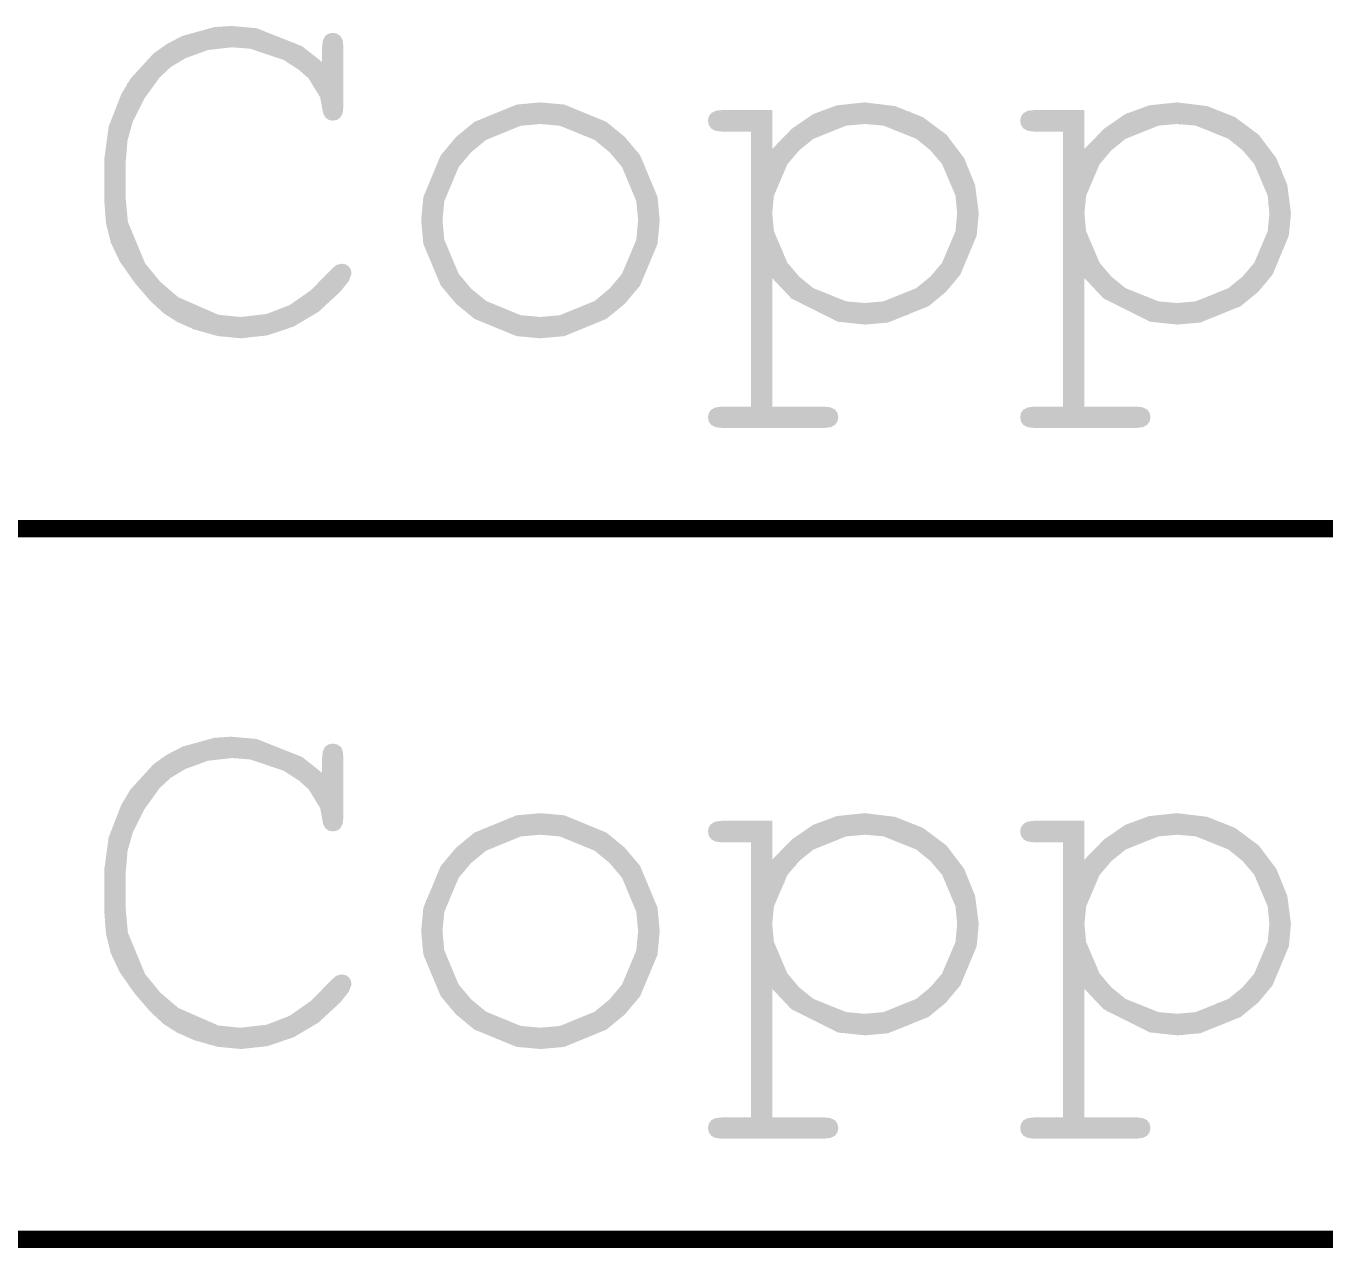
# Model space of a CAD drawing. Extents: x 0 to 8972, y -7 to 3200.
# Drawn here: x 6101.1 to 6396, y 2066 to 2343.6 of the extents above; entities that cross this region are included whole.
import ezdxf

# ---------------------------------------------------------------- set-up
doc = ezdxf.new("R2010")
doc.units = 0
doc.layers.add('DRILL_SYMBOLS', color=255, linetype='CONTINUOUS')

msp = doc.modelspace()

# ---------------------------------------------------------------- hatches: boundary and pattern name
at = {"layer": 'DRILL_SYMBOLS'}
for points in [[(6168.277953, 2335.377992), (6168.277953, 2338.780551), (6168.44374, 2340.265591), (6168.941142, 2341.260433), (6169.71252, 2341.822717), (6170.700118, 2342.010157), (6171.687756, 2341.822717), (6172.459094, 2341.260433), (6172.956496, 2340.265591), (6173.122323, 2338.780551), (6173.122323, 2325.343228), (6172.956496, 2323.814921), (6172.459094, 2322.805709), (6171.687756, 2322.243386), (6170.700118, 2322.055984), (6169.799016, 2322.228976), (6169.056496, 2322.748031), (6168.530236, 2323.656339), (6168.277953, 2324.997205), (6167.841811, 2327.350906), (6165.217756, 2331.647402), (6163.029882, 2333.590197), (6159.569606, 2335.835748), (6151.957047, 2338.402087), (6147.804724, 2338.722913), (6142.369252, 2338.102953), (6137.250945, 2336.243031), (6133.934843, 2334.253386), (6131.368504, 2331.860039), (6127.951496, 2327.116614), (6125.313031, 2321.882953), (6124.101929, 2317.586457), (6123.698268, 2312.770945), (6123.698268, 2304.293307), (6124.188465, 2299.05063), (6128.110079, 2289.635866), (6131.541496, 2285.463701), (6135.621732, 2281.969213), (6144.73374, 2277.975512), (6149.765551, 2277.476299), (6155.669606, 2278.153898), (6160.924882, 2280.186811), (6165.776457, 2283.589409), (6170.469449, 2288.376102), (6171.50752, 2289.284409), (6172.660945, 2289.587205), (6173.59811, 2289.428583), (6174.333386, 2288.952795), (6174.809173, 2288.231929), (6174.967795, 2287.338031), (6174.347835, 2285.665551), (6172.487913, 2283.301063), (6167.463346, 2278.651339), (6161.847638, 2275.313622), (6155.900315, 2273.303031), (6149.880906, 2272.632835), (6144.589567, 2273.137205), (6139.211772, 2274.650394), (6135.419882, 2276.337283), (6132.348898, 2278.283661), (6129.328386, 2281.073504), (6125.687913, 2285.290709), (6122.364606, 2290.034134), (6120.295669, 2294.402717), (6119.214331, 2298.792913), (6118.853898, 2303.60126), (6118.853898, 2313.462992), (6119.812677, 2320.693504), (6122.689016, 2328.082598), (6124.783189, 2331.600512), (6130.03126, 2337.33878), (6133.185118, 2339.559134), (6136.585906, 2341.312677), (6143.809213, 2343.316772), (6147.631732, 2343.567244), (6153.420433, 2343.055433), (6163.743543, 2338.960787)], [(6244.922717, 2299.39126), (6244.427126, 2294.056693), (6240.462244, 2284.598661), (6240.020669, 2299.39126), (6239.615197, 2303.777874), (6236.371181, 2311.534606), (6233.532677, 2314.904764), (6230.11748, 2317.705433), (6222.259803, 2320.906142), (6217.817362, 2321.30626), (6213.374882, 2320.90437), (6205.517205, 2317.689213), (6202.102008, 2314.875945), (6199.263504, 2311.496772), (6196.019488, 2303.754449), (6195.614016, 2299.39126), (6196.019488, 2295.051535), (6199.263504, 2287.323622), (6202.102008, 2283.935433), (6205.517205, 2281.109567), (6213.374882, 2277.879961), (6217.817362, 2277.476299), (6222.259803, 2277.878189), (6230.11748, 2281.093346), (6233.532677, 2283.906614), (6236.371181, 2287.285748), (6239.615197, 2295.02811), (6240.020669, 2299.39126), (6240.462244, 2284.598661), (6236.992953, 2280.475157), (6232.824409, 2277.044134), (6223.265433, 2273.122953), (6217.875, 2272.632835), (6212.435906, 2273.124764), (6202.833701, 2277.060354), (6198.670551, 2280.504016), (6195.213898, 2284.636496), (6191.263465, 2294.080118), (6190.769646, 2299.39126), (6191.263465, 2304.727638), (6195.213898, 2314.200118), (6198.670551, 2318.336181), (6202.833701, 2321.780236), (6212.435906, 2325.716299), (6217.875, 2326.208307), (6223.265433, 2325.718071), (6232.824409, 2321.796457), (6236.992953, 2318.365039), (6240.462244, 2314.237953), (6244.427126, 2304.751063)], [(6270.470984, 2324.47815), (6270.470984, 2315.654488), (6274.954882, 2320.25374), (6279.756024, 2323.555433), (6285.162677, 2325.545079), (6291.463228, 2326.208307), (6298.340512, 2325.372047), (6304.669882, 2322.863386), (6310.040512, 2318.862441), (6314.041417, 2313.549488), (6316.528504, 2307.429173), (6317.35752, 2301.006063), (6316.890748, 2295.976063), (6313.156535, 2287.051457), (6312.455472, 2301.006063), (6312.075197, 2305.037638), (6309.033071, 2312.203228), (6306.371181, 2315.337283), (6303.161417, 2317.948701), (6295.736299, 2320.933189), (6291.520906, 2321.30626), (6287.278465, 2320.931378), (6279.810079, 2317.93248), (6276.584094, 2315.308465), (6273.909606, 2312.165394), (6270.853031, 2305.014173), (6270.470984, 2301.006063), (6270.853031, 2296.972677), (6273.909606, 2289.792638), (6276.584094, 2286.645984), (6279.810079, 2284.021929), (6287.278465, 2281.023031), (6291.520906, 2280.648189), (6295.712874, 2281.02126), (6303.123583, 2284.005709), (6306.342362, 2286.617126), (6309.01685, 2289.754803), (6312.073425, 2296.949252), (6312.455472, 2301.006063), (6313.156535, 2287.051457), (6309.889134, 2283.15689), (6305.940472, 2279.914685), (6296.756339, 2276.209331), (6291.520906, 2275.746142), (6285.339291, 2276.405748), (6274.814331, 2281.682677), (6270.470984, 2286.299961), (6270.470984, 2257.119331), (6282.235866, 2257.119331), (6283.720906, 2256.953504), (6284.715709, 2256.456102), (6285.278031, 2255.684764), (6285.465433, 2254.697126), (6285.278031, 2253.745551), (6284.715709, 2252.967008), (6283.720906, 2252.447953), (6282.235866, 2252.274961), (6259.109803, 2252.274961), (6257.624764, 2252.440748), (6256.629921, 2252.93815), (6256.067638, 2253.709528), (6255.880197, 2254.697126), (6256.067638, 2255.684764), (6256.629921, 2256.456102), (6257.624764, 2256.953504), (6259.109803, 2257.119331), (6265.626614, 2257.119331), (6265.626614, 2319.576102), (6259.109803, 2319.576102), (6257.624764, 2319.749134), (6256.629921, 2320.268189), (6256.067638, 2321.061142), (6255.880197, 2322.055984), (6256.067638, 2323.007559), (6256.629921, 2323.786102), (6257.624764, 2324.305157), (6259.109803, 2324.47815)], [(6341.348661, 2324.47815), (6341.348661, 2315.654488), (6345.832559, 2320.25374), (6350.633701, 2323.555433), (6356.040354, 2325.545079), (6362.340906, 2326.208307), (6369.218189, 2325.372047), (6375.547559, 2322.863386), (6380.918189, 2318.862441), (6384.919094, 2313.549488), (6387.406181, 2307.429173), (6388.235197, 2301.006063), (6387.768425, 2295.976063), (6384.034213, 2287.051457), (6383.33315, 2301.006063), (6382.952874, 2305.037638), (6379.910748, 2312.203228), (6377.248858, 2315.337283), (6374.039094, 2317.948701), (6366.613976, 2320.933189), (6362.398583, 2321.30626), (6358.156142, 2320.931378), (6350.687756, 2317.93248), (6347.461772, 2315.308465), (6344.787283, 2312.165394), (6341.730709, 2305.014173), (6341.348661, 2301.006063), (6341.730709, 2296.972677), (6344.787283, 2289.792638), (6347.461772, 2286.645984), (6350.687756, 2284.021929), (6358.156142, 2281.023031), (6362.398583, 2280.648189), (6366.590551, 2281.02126), (6374.00126, 2284.005709), (6377.220039, 2286.617126), (6379.894528, 2289.754803), (6382.951102, 2296.949252), (6383.33315, 2301.006063), (6384.034213, 2287.051457), (6380.766811, 2283.15689), (6376.81815, 2279.914685), (6367.634016, 2276.209331), (6362.398583, 2275.746142), (6356.216969, 2276.405748), (6345.692008, 2281.682677), (6341.348661, 2286.299961), (6341.348661, 2257.119331), (6353.113543, 2257.119331), (6354.598583, 2256.953504), (6355.593386, 2256.456102), (6356.155669, 2255.684764), (6356.34311, 2254.697126), (6356.155669, 2253.745551), (6355.593386, 2252.967008), (6354.598583, 2252.447953), (6353.113543, 2252.274961), (6329.98748, 2252.274961), (6328.502441, 2252.440748), (6327.507598, 2252.93815), (6326.945315, 2253.709528), (6326.757874, 2254.697126), (6326.945315, 2255.684764), (6327.507598, 2256.456102), (6328.502441, 2256.953504), (6329.98748, 2257.119331), (6336.504291, 2257.119331), (6336.504291, 2319.576102), (6329.98748, 2319.576102), (6328.502441, 2319.749134), (6327.507598, 2320.268189), (6326.945315, 2321.061142), (6326.757874, 2322.055984), (6326.945315, 2323.007559), (6327.507598, 2323.786102), (6328.502441, 2324.305157), (6329.98748, 2324.47815)], [(6168.277953, 2173.960669), (6168.277953, 2177.363228), (6168.44374, 2178.848268), (6168.941142, 2179.84311), (6169.71252, 2180.405394), (6170.700118, 2180.592835), (6171.687756, 2180.405394), (6172.459094, 2179.84311), (6172.956496, 2178.848268), (6173.122323, 2177.363228), (6173.122323, 2163.925906), (6172.956496, 2162.397598), (6172.459094, 2161.388386), (6171.687756, 2160.826063), (6170.700118, 2160.638661), (6169.799016, 2160.811654), (6169.056496, 2161.330709), (6168.530236, 2162.239016), (6168.277953, 2163.579882), (6167.841811, 2165.933583), (6165.217756, 2170.230079), (6163.029882, 2172.172874), (6159.569606, 2174.418425), (6151.957047, 2176.984764), (6147.804724, 2177.305591), (6142.369252, 2176.68563), (6137.250945, 2174.825709), (6133.934843, 2172.836063), (6131.368504, 2170.442717), (6127.951496, 2165.699291), (6125.313031, 2160.46563), (6124.101929, 2156.169134), (6123.698268, 2151.353622), (6123.698268, 2142.875984), (6124.188465, 2137.633307), (6128.110079, 2128.218543), (6131.541496, 2124.046378), (6135.621732, 2120.55189), (6144.73374, 2116.558189), (6149.765551, 2116.058976), (6155.669606, 2116.736575), (6160.924882, 2118.769488), (6165.776457, 2122.172087), (6170.469449, 2126.95878), (6171.50752, 2127.867087), (6172.660945, 2128.169882), (6173.59811, 2128.01126), (6174.333386, 2127.535472), (6174.809173, 2126.814606), (6174.967795, 2125.920709), (6174.347835, 2124.248228), (6172.487913, 2121.88374), (6167.463346, 2117.234016), (6161.847638, 2113.896299), (6155.900315, 2111.885709), (6149.880906, 2111.215512), (6144.589567, 2111.719882), (6139.211772, 2113.233071), (6135.419882, 2114.919961), (6132.348898, 2116.866339), (6129.328386, 2119.656181), (6125.687913, 2123.873386), (6122.364606, 2128.616811), (6120.295669, 2132.985394), (6119.214331, 2137.375591), (6118.853898, 2142.183937), (6118.853898, 2152.045669), (6119.812677, 2159.276181), (6122.689016, 2166.665276), (6124.783189, 2170.183189), (6130.03126, 2175.921457), (6133.185118, 2178.141811), (6136.585906, 2179.895354), (6143.809213, 2181.899449), (6147.631732, 2182.149921), (6153.420433, 2181.63811), (6163.743543, 2177.543465)], [(6244.922717, 2137.973937), (6244.427126, 2132.63937), (6240.462244, 2123.181339), (6240.020669, 2137.973937), (6239.615197, 2142.360551), (6236.371181, 2150.117283), (6233.532677, 2153.487441), (6230.11748, 2156.28811), (6222.259803, 2159.488819), (6217.817362, 2159.888937), (6213.374882, 2159.487047), (6205.517205, 2156.27189), (6202.102008, 2153.458622), (6199.263504, 2150.079449), (6196.019488, 2142.337126), (6195.614016, 2137.973937), (6196.019488, 2133.634213), (6199.263504, 2125.906299), (6202.102008, 2122.51811), (6205.517205, 2119.692244), (6213.374882, 2116.462638), (6217.817362, 2116.058976), (6222.259803, 2116.460866), (6230.11748, 2119.676024), (6233.532677, 2122.489291), (6236.371181, 2125.868425), (6239.615197, 2133.610787), (6240.020669, 2137.973937), (6240.462244, 2123.181339), (6236.992953, 2119.057835), (6232.824409, 2115.626811), (6223.265433, 2111.70563), (6217.875, 2111.215512), (6212.435906, 2111.707441), (6202.833701, 2115.643031), (6198.670551, 2119.086693), (6195.213898, 2123.219173), (6191.263465, 2132.662795), (6190.769646, 2137.973937), (6191.263465, 2143.310315), (6195.213898, 2152.782795), (6198.670551, 2156.918858), (6202.833701, 2160.362913), (6212.435906, 2164.298976), (6217.875, 2164.790984), (6223.265433, 2164.300748), (6232.824409, 2160.379134), (6236.992953, 2156.947717), (6240.462244, 2152.82063), (6244.427126, 2143.33374)], [(6270.470984, 2163.060827), (6270.470984, 2154.237165), (6274.954882, 2158.836417), (6279.756024, 2162.13811), (6285.162677, 2164.127756), (6291.463228, 2164.790984), (6298.340512, 2163.954724), (6304.669882, 2161.446063), (6310.040512, 2157.445118), (6314.041417, 2152.132165), (6316.528504, 2146.01185), (6317.35752, 2139.58874), (6316.890748, 2134.55874), (6313.156535, 2125.634134), (6312.455472, 2139.58874), (6312.075197, 2143.620315), (6309.033071, 2150.785906), (6306.371181, 2153.919961), (6303.161417, 2156.531378), (6295.736299, 2159.515866), (6291.520906, 2159.888937), (6287.278465, 2159.514055), (6279.810079, 2156.515157), (6276.584094, 2153.891142), (6273.909606, 2150.748071), (6270.853031, 2143.59685), (6270.470984, 2139.58874), (6270.853031, 2135.555354), (6273.909606, 2128.375315), (6276.584094, 2125.228661), (6279.810079, 2122.604606), (6287.278465, 2119.605709), (6291.520906, 2119.230866), (6295.712874, 2119.603937), (6303.123583, 2122.588386), (6306.342362, 2125.199803), (6309.01685, 2128.33748), (6312.073425, 2135.531929), (6312.455472, 2139.58874), (6313.156535, 2125.634134), (6309.889134, 2121.739567), (6305.940472, 2118.497362), (6296.756339, 2114.792008), (6291.520906, 2114.328819), (6285.339291, 2114.988425), (6274.814331, 2120.265354), (6270.470984, 2124.882638), (6270.470984, 2095.702008), (6282.235866, 2095.702008), (6283.720906, 2095.536181), (6284.715709, 2095.03878), (6285.278031, 2094.267441), (6285.465433, 2093.279803), (6285.278031, 2092.328228), (6284.715709, 2091.549685), (6283.720906, 2091.03063), (6282.235866, 2090.857638), (6259.109803, 2090.857638), (6257.624764, 2091.023425), (6256.629921, 2091.520827), (6256.067638, 2092.292205), (6255.880197, 2093.279803), (6256.067638, 2094.267441), (6256.629921, 2095.03878), (6257.624764, 2095.536181), (6259.109803, 2095.702008), (6265.626614, 2095.702008), (6265.626614, 2158.15878), (6259.109803, 2158.15878), (6257.624764, 2158.331811), (6256.629921, 2158.850866), (6256.067638, 2159.643819), (6255.880197, 2160.638661), (6256.067638, 2161.590236), (6256.629921, 2162.36878), (6257.624764, 2162.887835), (6259.109803, 2163.060827)], [(6341.348661, 2163.060827), (6341.348661, 2154.237165), (6345.832559, 2158.836417), (6350.633701, 2162.13811), (6356.040354, 2164.127756), (6362.340906, 2164.790984), (6369.218189, 2163.954724), (6375.547559, 2161.446063), (6380.918189, 2157.445118), (6384.919094, 2152.132165), (6387.406181, 2146.01185), (6388.235197, 2139.58874), (6387.768425, 2134.55874), (6384.034213, 2125.634134), (6383.33315, 2139.58874), (6382.952874, 2143.620315), (6379.910748, 2150.785906), (6377.248858, 2153.919961), (6374.039094, 2156.531378), (6366.613976, 2159.515866), (6362.398583, 2159.888937), (6358.156142, 2159.514055), (6350.687756, 2156.515157), (6347.461772, 2153.891142), (6344.787283, 2150.748071), (6341.730709, 2143.59685), (6341.348661, 2139.58874), (6341.730709, 2135.555354), (6344.787283, 2128.375315), (6347.461772, 2125.228661), (6350.687756, 2122.604606), (6358.156142, 2119.605709), (6362.398583, 2119.230866), (6366.590551, 2119.603937), (6374.00126, 2122.588386), (6377.220039, 2125.199803), (6379.894528, 2128.33748), (6382.951102, 2135.531929), (6383.33315, 2139.58874), (6384.034213, 2125.634134), (6380.766811, 2121.739567), (6376.81815, 2118.497362), (6367.634016, 2114.792008), (6362.398583, 2114.328819), (6356.216969, 2114.988425), (6345.692008, 2120.265354), (6341.348661, 2124.882638), (6341.348661, 2095.702008), (6353.113543, 2095.702008), (6354.598583, 2095.536181), (6355.593386, 2095.03878), (6356.155669, 2094.267441), (6356.34311, 2093.279803), (6356.155669, 2092.328228), (6355.593386, 2091.549685), (6354.598583, 2091.03063), (6353.113543, 2090.857638), (6329.98748, 2090.857638), (6328.502441, 2091.023425), (6327.507598, 2091.520827), (6326.945315, 2092.292205), (6326.757874, 2093.279803), (6326.945315, 2094.267441), (6327.507598, 2095.03878), (6328.502441, 2095.536181), (6329.98748, 2095.702008), (6336.504291, 2095.702008), (6336.504291, 2158.15878), (6329.98748, 2158.15878), (6328.502441, 2158.331811), (6327.507598, 2158.850866), (6326.945315, 2159.643819), (6326.757874, 2160.638661), (6326.945315, 2161.590236), (6327.507598, 2162.36878), (6328.502441, 2162.887835), (6329.98748, 2163.060827)]]:
    msp.add_hatch(color=7, dxfattribs=at).paths.add_polyline_path(points)

# ---------------------------------------------------------------- linework, layer by layer
at = {"layer": 'DRILL_SYMBOLS', "color": 7}
for points, const_width in [([(6168.277953, 2335.377992), (6168.277953, 2338.780551), (6168.44374, 2340.265591), (6168.941142, 2341.260433), (6169.71252, 2341.822717), (6170.700118, 2342.010157), (6171.687756, 2341.822717), (6172.459094, 2341.260433), (6172.956496, 2340.265591), (6173.122323, 2338.780551), (6173.122323, 2325.343228), (6172.956496, 2323.814921), (6172.459094, 2322.805709), (6171.687756, 2322.243386), (6170.700118, 2322.055984), (6169.799016, 2322.228976), (6169.056496, 2322.748031), (6168.530236, 2323.656339), (6168.277953, 2324.997205), (6167.841811, 2327.350906), (6165.217756, 2331.647402), (6163.029882, 2333.590197), (6159.569606, 2335.835748), (6151.957047, 2338.402087), (6147.804724, 2338.722913), (6142.369252, 2338.102953), (6137.250945, 2336.243031), (6133.934843, 2334.253386), (6131.368504, 2331.860039), (6127.951496, 2327.116614), (6125.313031, 2321.882953), (6124.101929, 2317.586457), (6123.698268, 2312.770945), (6123.698268, 2304.293307), (6124.188465, 2299.05063), (6128.110079, 2289.635866), (6131.541496, 2285.463701), (6135.621732, 2281.969213), (6144.73374, 2277.975512), (6149.765551, 2277.476299), (6155.669606, 2278.153898), (6160.924882, 2280.186811), (6165.776457, 2283.589409), (6170.469449, 2288.376102), (6171.50752, 2289.284409), (6172.660945, 2289.587205), (6173.59811, 2289.428583), (6174.333386, 2288.952795), (6174.809173, 2288.231929), (6174.967795, 2287.338031), (6174.347835, 2285.665551), (6172.487913, 2283.301063), (6167.463346, 2278.651339), (6161.847638, 2275.313622), (6155.900315, 2273.303031), (6149.880906, 2272.632835), (6144.589567, 2273.137205), (6139.211772, 2274.650394), (6135.419882, 2276.337283), (6132.348898, 2278.283661), (6129.328386, 2281.073504), (6125.687913, 2285.290709), (6122.364606, 2290.034134), (6120.295669, 2294.402717), (6119.214331, 2298.792913), (6118.853898, 2303.60126), (6118.853898, 2313.462992), (6119.812677, 2320.693504), (6122.689016, 2328.082598), (6124.783189, 2331.600512), (6130.03126, 2337.33878), (6133.185118, 2339.559134), (6136.585906, 2341.312677), (6143.809213, 2343.316772), (6147.631732, 2343.567244), (6153.420433, 2343.055433), (6163.743543, 2338.960787), (6168.277953, 2335.377992)], 0.000039), ([(6244.922717, 2299.39126), (6244.427126, 2294.056693), (6240.462244, 2284.598661), (6240.020669, 2299.39126), (6239.615197, 2303.777874), (6236.371181, 2311.534606), (6233.532677, 2314.904764), (6230.11748, 2317.705433), (6222.259803, 2320.906142), (6217.817362, 2321.30626), (6213.374882, 2320.90437), (6205.517205, 2317.689213), (6202.102008, 2314.875945), (6199.263504, 2311.496772), (6196.019488, 2303.754449), (6195.614016, 2299.39126), (6196.019488, 2295.051535), (6199.263504, 2287.323622), (6202.102008, 2283.935433), (6205.517205, 2281.109567), (6213.374882, 2277.879961), (6217.817362, 2277.476299), (6222.259803, 2277.878189), (6230.11748, 2281.093346), (6233.532677, 2283.906614), (6236.371181, 2287.285748), (6239.615197, 2295.02811), (6240.020669, 2299.39126), (6240.462244, 2284.598661), (6236.992953, 2280.475157), (6232.824409, 2277.044134), (6223.265433, 2273.122953), (6217.875, 2272.632835), (6212.435906, 2273.124764), (6202.833701, 2277.060354), (6198.670551, 2280.504016), (6195.213898, 2284.636496), (6191.263465, 2294.080118), (6190.769646, 2299.39126), (6191.263465, 2304.727638), (6195.213898, 2314.200118), (6198.670551, 2318.336181), (6202.833701, 2321.780236), (6212.435906, 2325.716299), (6217.875, 2326.208307), (6223.265433, 2325.718071), (6232.824409, 2321.796457), (6236.992953, 2318.365039), (6240.462244, 2314.237953), (6244.427126, 2304.751063), (6244.922717, 2299.39126)], 0.000039), ([(6270.470984, 2324.47815), (6270.470984, 2315.654488), (6274.954882, 2320.25374), (6279.756024, 2323.555433), (6285.162677, 2325.545079), (6291.463228, 2326.208307), (6298.340512, 2325.372047), (6304.669882, 2322.863386), (6310.040512, 2318.862441), (6314.041417, 2313.549488), (6316.528504, 2307.429173), (6317.35752, 2301.006063), (6316.890748, 2295.976063), (6313.156535, 2287.051457), (6312.455472, 2301.006063), (6312.075197, 2305.037638), (6309.033071, 2312.203228), (6306.371181, 2315.337283), (6303.161417, 2317.948701), (6295.736299, 2320.933189), (6291.520906, 2321.30626), (6287.278465, 2320.931378), (6279.810079, 2317.93248), (6276.584094, 2315.308465), (6273.909606, 2312.165394), (6270.853031, 2305.014173), (6270.470984, 2301.006063), (6270.853031, 2296.972677), (6273.909606, 2289.792638), (6276.584094, 2286.645984), (6279.810079, 2284.021929), (6287.278465, 2281.023031), (6291.520906, 2280.648189), (6295.712874, 2281.02126), (6303.123583, 2284.005709), (6306.342362, 2286.617126), (6309.01685, 2289.754803), (6312.073425, 2296.949252), (6312.455472, 2301.006063), (6313.156535, 2287.051457), (6309.889134, 2283.15689), (6305.940472, 2279.914685), (6296.756339, 2276.209331), (6291.520906, 2275.746142), (6285.339291, 2276.405748), (6274.814331, 2281.682677), (6270.470984, 2286.299961), (6270.470984, 2257.119331), (6282.235866, 2257.119331), (6283.720906, 2256.953504), (6284.715709, 2256.456102), (6285.278031, 2255.684764), (6285.465433, 2254.697126), (6285.278031, 2253.745551), (6284.715709, 2252.967008), (6283.720906, 2252.447953), (6282.235866, 2252.274961), (6259.109803, 2252.274961), (6257.624764, 2252.440748), (6256.629921, 2252.93815), (6256.067638, 2253.709528), (6255.880197, 2254.697126), (6256.067638, 2255.684764), (6256.629921, 2256.456102), (6257.624764, 2256.953504), (6259.109803, 2257.119331), (6265.626614, 2257.119331), (6265.626614, 2319.576102), (6259.109803, 2319.576102), (6257.624764, 2319.749134), (6256.629921, 2320.268189), (6256.067638, 2321.061142), (6255.880197, 2322.055984), (6256.067638, 2323.007559), (6256.629921, 2323.786102), (6257.624764, 2324.305157), (6259.109803, 2324.47815), (6270.470984, 2324.47815)], 0.000039), ([(6341.348661, 2324.47815), (6341.348661, 2315.654488), (6345.832559, 2320.25374), (6350.633701, 2323.555433), (6356.040354, 2325.545079), (6362.340906, 2326.208307), (6369.218189, 2325.372047), (6375.547559, 2322.863386), (6380.918189, 2318.862441), (6384.919094, 2313.549488), (6387.406181, 2307.429173), (6388.235197, 2301.006063), (6387.768425, 2295.976063), (6384.034213, 2287.051457), (6383.33315, 2301.006063), (6382.952874, 2305.037638), (6379.910748, 2312.203228), (6377.248858, 2315.337283), (6374.039094, 2317.948701), (6366.613976, 2320.933189), (6362.398583, 2321.30626), (6358.156142, 2320.931378), (6350.687756, 2317.93248), (6347.461772, 2315.308465), (6344.787283, 2312.165394), (6341.730709, 2305.014173), (6341.348661, 2301.006063), (6341.730709, 2296.972677), (6344.787283, 2289.792638), (6347.461772, 2286.645984), (6350.687756, 2284.021929), (6358.156142, 2281.023031), (6362.398583, 2280.648189), (6366.590551, 2281.02126), (6374.00126, 2284.005709), (6377.220039, 2286.617126), (6379.894528, 2289.754803), (6382.951102, 2296.949252), (6383.33315, 2301.006063), (6384.034213, 2287.051457), (6380.766811, 2283.15689), (6376.81815, 2279.914685), (6367.634016, 2276.209331), (6362.398583, 2275.746142), (6356.216969, 2276.405748), (6345.692008, 2281.682677), (6341.348661, 2286.299961), (6341.348661, 2257.119331), (6353.113543, 2257.119331), (6354.598583, 2256.953504), (6355.593386, 2256.456102), (6356.155669, 2255.684764), (6356.34311, 2254.697126), (6356.155669, 2253.745551), (6355.593386, 2252.967008), (6354.598583, 2252.447953), (6353.113543, 2252.274961), (6329.98748, 2252.274961), (6328.502441, 2252.440748), (6327.507598, 2252.93815), (6326.945315, 2253.709528), (6326.757874, 2254.697126), (6326.945315, 2255.684764), (6327.507598, 2256.456102), (6328.502441, 2256.953504), (6329.98748, 2257.119331), (6336.504291, 2257.119331), (6336.504291, 2319.576102), (6329.98748, 2319.576102), (6328.502441, 2319.749134), (6327.507598, 2320.268189), (6326.945315, 2321.061142), (6326.757874, 2322.055984), (6326.945315, 2323.007559), (6327.507598, 2323.786102), (6328.502441, 2324.305157), (6329.98748, 2324.47815), (6341.348661, 2324.47815)], 0.000039), ([(2804.212598, 2229.409449), (8969.797402, 2229.409449)], 3.937008), ([(6168.277953, 2173.960669), (6168.277953, 2177.363228), (6168.44374, 2178.848268), (6168.941142, 2179.84311), (6169.71252, 2180.405394), (6170.700118, 2180.592835), (6171.687756, 2180.405394), (6172.459094, 2179.84311), (6172.956496, 2178.848268), (6173.122323, 2177.363228), (6173.122323, 2163.925906), (6172.956496, 2162.397598), (6172.459094, 2161.388386), (6171.687756, 2160.826063), (6170.700118, 2160.638661), (6169.799016, 2160.811654), (6169.056496, 2161.330709), (6168.530236, 2162.239016), (6168.277953, 2163.579882), (6167.841811, 2165.933583), (6165.217756, 2170.230079), (6163.029882, 2172.172874), (6159.569606, 2174.418425), (6151.957047, 2176.984764), (6147.804724, 2177.305591), (6142.369252, 2176.68563), (6137.250945, 2174.825709), (6133.934843, 2172.836063), (6131.368504, 2170.442717), (6127.951496, 2165.699291), (6125.313031, 2160.46563), (6124.101929, 2156.169134), (6123.698268, 2151.353622), (6123.698268, 2142.875984), (6124.188465, 2137.633307), (6128.110079, 2128.218543), (6131.541496, 2124.046378), (6135.621732, 2120.55189), (6144.73374, 2116.558189), (6149.765551, 2116.058976), (6155.669606, 2116.736575), (6160.924882, 2118.769488), (6165.776457, 2122.172087), (6170.469449, 2126.95878), (6171.50752, 2127.867087), (6172.660945, 2128.169882), (6173.59811, 2128.01126), (6174.333386, 2127.535472), (6174.809173, 2126.814606), (6174.967795, 2125.920709), (6174.347835, 2124.248228), (6172.487913, 2121.88374), (6167.463346, 2117.234016), (6161.847638, 2113.896299), (6155.900315, 2111.885709), (6149.880906, 2111.215512), (6144.589567, 2111.719882), (6139.211772, 2113.233071), (6135.419882, 2114.919961), (6132.348898, 2116.866339), (6129.328386, 2119.656181), (6125.687913, 2123.873386), (6122.364606, 2128.616811), (6120.295669, 2132.985394), (6119.214331, 2137.375591), (6118.853898, 2142.183937), (6118.853898, 2152.045669), (6119.812677, 2159.276181), (6122.689016, 2166.665276), (6124.783189, 2170.183189), (6130.03126, 2175.921457), (6133.185118, 2178.141811), (6136.585906, 2179.895354), (6143.809213, 2181.899449), (6147.631732, 2182.149921), (6153.420433, 2181.63811), (6163.743543, 2177.543465), (6168.277953, 2173.960669)], 0.000039), ([(6244.922717, 2137.973937), (6244.427126, 2132.63937), (6240.462244, 2123.181339), (6240.020669, 2137.973937), (6239.615197, 2142.360551), (6236.371181, 2150.117283), (6233.532677, 2153.487441), (6230.11748, 2156.28811), (6222.259803, 2159.488819), (6217.817362, 2159.888937), (6213.374882, 2159.487047), (6205.517205, 2156.27189), (6202.102008, 2153.458622), (6199.263504, 2150.079449), (6196.019488, 2142.337126), (6195.614016, 2137.973937), (6196.019488, 2133.634213), (6199.263504, 2125.906299), (6202.102008, 2122.51811), (6205.517205, 2119.692244), (6213.374882, 2116.462638), (6217.817362, 2116.058976), (6222.259803, 2116.460866), (6230.11748, 2119.676024), (6233.532677, 2122.489291), (6236.371181, 2125.868425), (6239.615197, 2133.610787), (6240.020669, 2137.973937), (6240.462244, 2123.181339), (6236.992953, 2119.057835), (6232.824409, 2115.626811), (6223.265433, 2111.70563), (6217.875, 2111.215512), (6212.435906, 2111.707441), (6202.833701, 2115.643031), (6198.670551, 2119.086693), (6195.213898, 2123.219173), (6191.263465, 2132.662795), (6190.769646, 2137.973937), (6191.263465, 2143.310315), (6195.213898, 2152.782795), (6198.670551, 2156.918858), (6202.833701, 2160.362913), (6212.435906, 2164.298976), (6217.875, 2164.790984), (6223.265433, 2164.300748), (6232.824409, 2160.379134), (6236.992953, 2156.947717), (6240.462244, 2152.82063), (6244.427126, 2143.33374), (6244.922717, 2137.973937)], 0.000039), ([(6270.470984, 2163.060827), (6270.470984, 2154.237165), (6274.954882, 2158.836417), (6279.756024, 2162.13811), (6285.162677, 2164.127756), (6291.463228, 2164.790984), (6298.340512, 2163.954724), (6304.669882, 2161.446063), (6310.040512, 2157.445118), (6314.041417, 2152.132165), (6316.528504, 2146.01185), (6317.35752, 2139.58874), (6316.890748, 2134.55874), (6313.156535, 2125.634134), (6312.455472, 2139.58874), (6312.075197, 2143.620315), (6309.033071, 2150.785906), (6306.371181, 2153.919961), (6303.161417, 2156.531378), (6295.736299, 2159.515866), (6291.520906, 2159.888937), (6287.278465, 2159.514055), (6279.810079, 2156.515157), (6276.584094, 2153.891142), (6273.909606, 2150.748071), (6270.853031, 2143.59685), (6270.470984, 2139.58874), (6270.853031, 2135.555354), (6273.909606, 2128.375315), (6276.584094, 2125.228661), (6279.810079, 2122.604606), (6287.278465, 2119.605709), (6291.520906, 2119.230866), (6295.712874, 2119.603937), (6303.123583, 2122.588386), (6306.342362, 2125.199803), (6309.01685, 2128.33748), (6312.073425, 2135.531929), (6312.455472, 2139.58874), (6313.156535, 2125.634134), (6309.889134, 2121.739567), (6305.940472, 2118.497362), (6296.756339, 2114.792008), (6291.520906, 2114.328819), (6285.339291, 2114.988425), (6274.814331, 2120.265354), (6270.470984, 2124.882638), (6270.470984, 2095.702008), (6282.235866, 2095.702008), (6283.720906, 2095.536181), (6284.715709, 2095.03878), (6285.278031, 2094.267441), (6285.465433, 2093.279803), (6285.278031, 2092.328228), (6284.715709, 2091.549685), (6283.720906, 2091.03063), (6282.235866, 2090.857638), (6259.109803, 2090.857638), (6257.624764, 2091.023425), (6256.629921, 2091.520827), (6256.067638, 2092.292205), (6255.880197, 2093.279803), (6256.067638, 2094.267441), (6256.629921, 2095.03878), (6257.624764, 2095.536181), (6259.109803, 2095.702008), (6265.626614, 2095.702008), (6265.626614, 2158.15878), (6259.109803, 2158.15878), (6257.624764, 2158.331811), (6256.629921, 2158.850866), (6256.067638, 2159.643819), (6255.880197, 2160.638661), (6256.067638, 2161.590236), (6256.629921, 2162.36878), (6257.624764, 2162.887835), (6259.109803, 2163.060827), (6270.470984, 2163.060827)], 0.000039), ([(6341.348661, 2163.060827), (6341.348661, 2154.237165), (6345.832559, 2158.836417), (6350.633701, 2162.13811), (6356.040354, 2164.127756), (6362.340906, 2164.790984), (6369.218189, 2163.954724), (6375.547559, 2161.446063), (6380.918189, 2157.445118), (6384.919094, 2152.132165), (6387.406181, 2146.01185), (6388.235197, 2139.58874), (6387.768425, 2134.55874), (6384.034213, 2125.634134), (6383.33315, 2139.58874), (6382.952874, 2143.620315), (6379.910748, 2150.785906), (6377.248858, 2153.919961), (6374.039094, 2156.531378), (6366.613976, 2159.515866), (6362.398583, 2159.888937), (6358.156142, 2159.514055), (6350.687756, 2156.515157), (6347.461772, 2153.891142), (6344.787283, 2150.748071), (6341.730709, 2143.59685), (6341.348661, 2139.58874), (6341.730709, 2135.555354), (6344.787283, 2128.375315), (6347.461772, 2125.228661), (6350.687756, 2122.604606), (6358.156142, 2119.605709), (6362.398583, 2119.230866), (6366.590551, 2119.603937), (6374.00126, 2122.588386), (6377.220039, 2125.199803), (6379.894528, 2128.33748), (6382.951102, 2135.531929), (6383.33315, 2139.58874), (6384.034213, 2125.634134), (6380.766811, 2121.739567), (6376.81815, 2118.497362), (6367.634016, 2114.792008), (6362.398583, 2114.328819), (6356.216969, 2114.988425), (6345.692008, 2120.265354), (6341.348661, 2124.882638), (6341.348661, 2095.702008), (6353.113543, 2095.702008), (6354.598583, 2095.536181), (6355.593386, 2095.03878), (6356.155669, 2094.267441), (6356.34311, 2093.279803), (6356.155669, 2092.328228), (6355.593386, 2091.549685), (6354.598583, 2091.03063), (6353.113543, 2090.857638), (6329.98748, 2090.857638), (6328.502441, 2091.023425), (6327.507598, 2091.520827), (6326.945315, 2092.292205), (6326.757874, 2093.279803), (6326.945315, 2094.267441), (6327.507598, 2095.03878), (6328.502441, 2095.536181), (6329.98748, 2095.702008), (6336.504291, 2095.702008), (6336.504291, 2158.15878), (6329.98748, 2158.15878), (6328.502441, 2158.331811), (6327.507598, 2158.850866), (6326.945315, 2159.643819), (6326.757874, 2160.638661), (6326.945315, 2161.590236), (6327.507598, 2162.36878), (6328.502441, 2162.887835), (6329.98748, 2163.060827), (6341.348661, 2163.060827)], 0.000039), ([(2804.212598, 2067.992126), (8969.797402, 2067.992126)], 3.937008)]:
    msp.add_lwpolyline(points, dxfattribs=dict(at, const_width=const_width))

doc.saveas('drawing.dxf')
